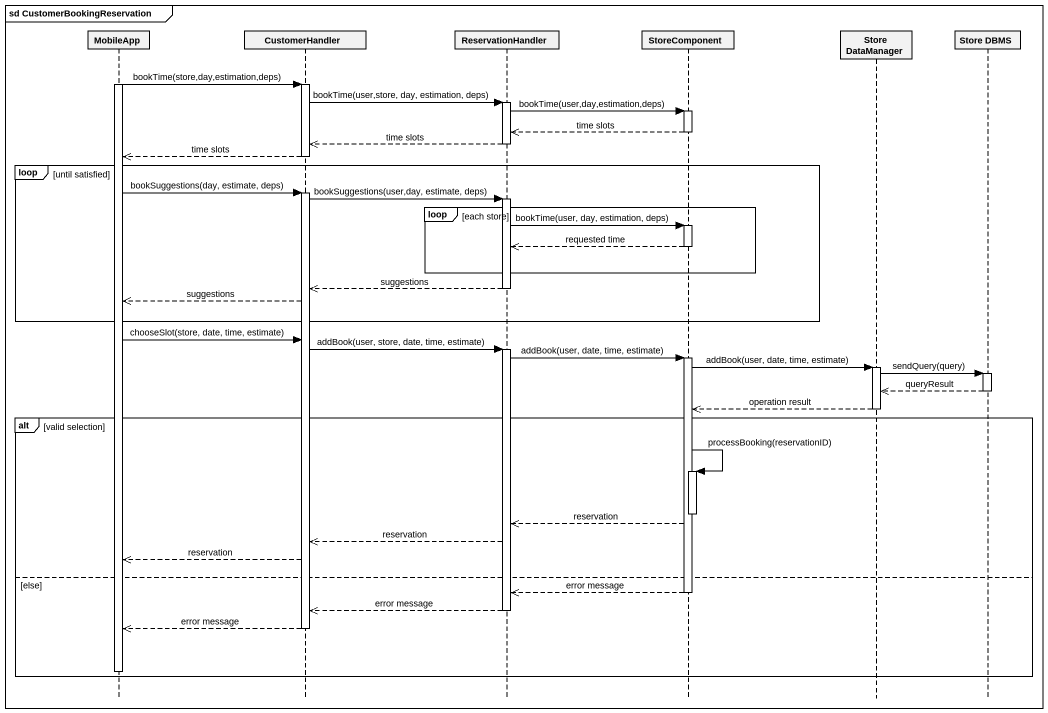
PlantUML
@startuml
mainframe sd CustomerBookingReservation
hide footbox
participant MobileApp
participant CustomerHandler
participant ReservationHandler
participant StoreComponent
participant "Store DataManager" as Store_DataManager
participant "Store DBMS" as Store_DBMS

activate MobileApp
MobileApp -> CustomerHandler : bookTime(store,day,estimation,deps)
activate CustomerHandler
CustomerHandler -> ReservationHandler : bookTime(user,store, day, estimation, deps)
activate ReservationHandler
ReservationHandler -> StoreComponent : bookTime(user,day,estimation,deps)
activate StoreComponent
StoreComponent -->> ReservationHandler : time slots
deactivate StoreComponent
ReservationHandler -->> CustomerHandler : time slots
deactivate ReservationHandler
CustomerHandler -->> MobileApp : time slots
deactivate CustomerHandler
loop until satisfied
  MobileApp -> CustomerHandler : bookSuggestions(day, estimate, deps)
  activate CustomerHandler
  CustomerHandler -> ReservationHandler : bookSuggestions(user,day, estimate, deps)
  activate ReservationHandler
  loop each store
    ReservationHandler -> StoreComponent : bookTime(user, day, estimation, deps)
    activate StoreComponent
    StoreComponent -->> ReservationHandler : requested time
    deactivate StoreComponent
  end
  ReservationHandler -->> CustomerHandler : suggestions
  deactivate ReservationHandler
  CustomerHandler -->> MobileApp : suggestions
end
MobileApp -> CustomerHandler : chooseSlot(store, date, time, estimate)
CustomerHandler -> ReservationHandler : addBook(user, store, date, time, estimate)
activate ReservationHandler
ReservationHandler -> StoreComponent : addBook(user, date, time, estimate)
activate StoreComponent
StoreComponent -> Store_DataManager : addBook(user, date, time, estimate)
activate Store_DataManager
Store_DataManager -> Store_DBMS : sendQuery(query)
activate Store_DBMS
Store_DBMS -->> Store_DataManager : queryResult
deactivate Store_DBMS
Store_DataManager -->> StoreComponent : operation result
deactivate Store_DataManager
alt valid selection
  StoreComponent -> StoreComponent : processBooking(reservationID)
  activate StoreComponent
  deactivate StoreComponent
  StoreComponent -->> ReservationHandler : reservation
  ReservationHandler -->> CustomerHandler : reservation
  CustomerHandler -->> MobileApp : reservation
else else
  StoreComponent -->> ReservationHandler : error message
  deactivate StoreComponent
  ReservationHandler -->> CustomerHandler : error message
  deactivate ReservationHandler
  CustomerHandler -->> MobileApp : error message
  deactivate CustomerHandler
  deactivate MobileApp
end
@enduml
